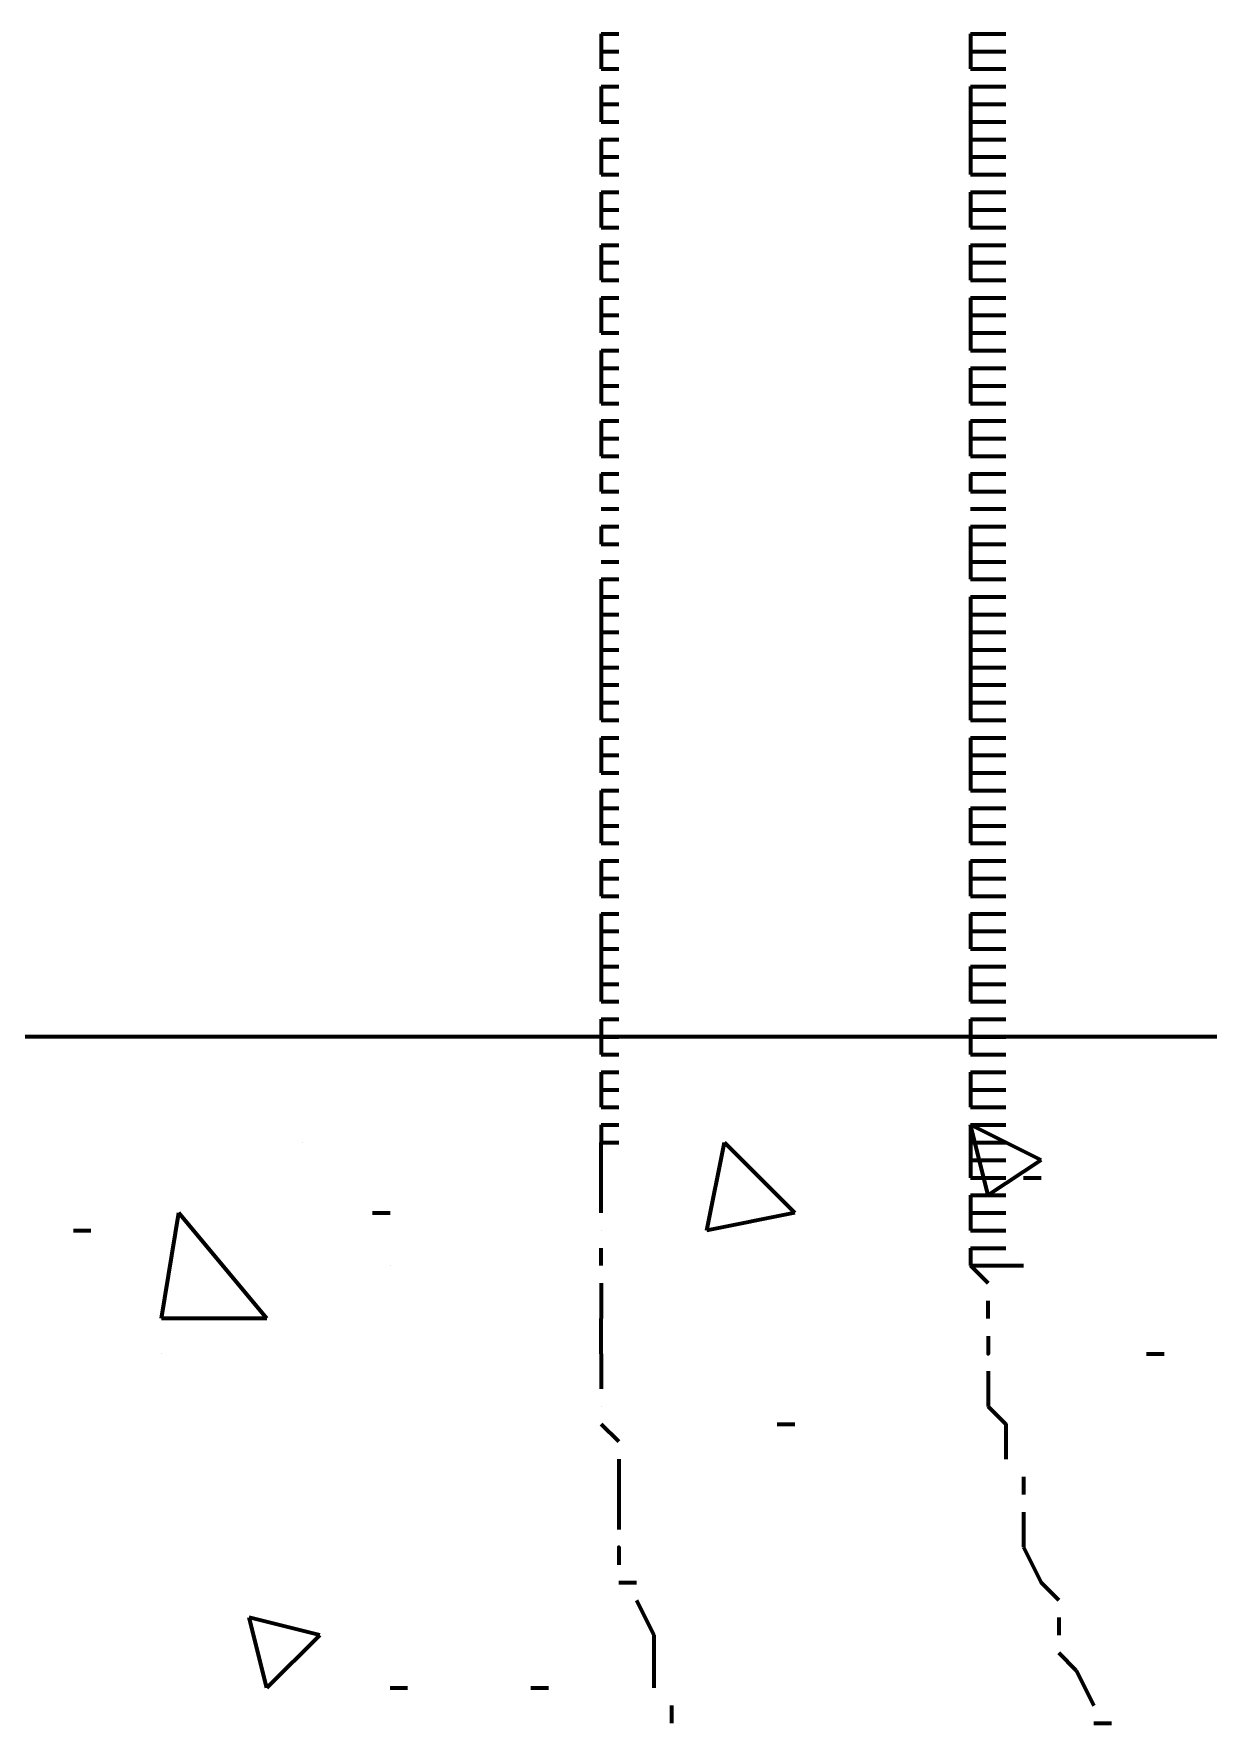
# Model space of a CAD drawing. Header units: inches. Extents: x 16 to 776, y 37 to 575.
# Drawn here: x 614.46 to 625.58, y 329.33 to 345.33 of the extents above; entities that cross this region are included whole.
import ezdxf

# ---------------------------------------------------------------- set-up
doc = ezdxf.new("R2010")
doc.units = ezdxf.units.IN
doc.header["$MEASUREMENT"] = 0
doc.layers.add('P', color=250, linetype='CONTINUOUS', lineweight=100)

msp = doc.modelspace()

# ---------------------------------------------------------------- linework, layer by layer
at = {"layer": 'P', "color": 0, "linetype": 'Continuous'}
for points in [[(619.833, 345.333), (620, 345.333)], [(619.833, 345.333), (619.833, 345.167)], [(619.833, 345.333), (620, 345.333)], [(620, 345.333), (620, 345.333)], [(620, 345.333), (620, 345.333)], [(623.333, 345.333), (623.5, 345.333)], [(623.333, 345.333), (623.333, 345.167)], [(623.333, 345.333), (623.5, 345.333)], [(623.5, 345.333), (623.667, 345.333)], [(623.5, 345.333), (623.667, 345.333)], [(619.833, 345.167), (620, 345.167)], [(619.833, 345.167), (619.833, 345.167)], [(619.833, 345.167), (620, 345.167)], [(619.833, 345.167), (620, 345.167)], [(619.833, 345.167), (619.833, 345)], [(619.833, 345.167), (620, 345.167)], [(620, 345.167), (620, 345.167)], [(620, 345.167), (620, 345.167)], [(620, 345.167), (620, 345.167)], [(620, 345.167), (620, 345.167)], [(623.333, 345.167), (623.5, 345.167)], [(623.333, 345.167), (623.333, 345.167)], [(623.333, 345.167), (623.5, 345.167)], [(623.333, 345.167), (623.5, 345.167)], [(623.333, 345.167), (623.333, 345)], [(623.333, 345.167), (623.5, 345.167)], [(623.5, 345.167), (623.667, 345.167)], [(623.5, 345.167), (623.667, 345.167)], [(623.5, 345.167), (623.667, 345.167)], [(623.5, 345.167), (623.667, 345.167)], [(619.833, 345), (620, 345)], [(619.833, 345), (620, 345)], [(620, 345), (620, 345)], [(620, 345), (620, 345)], [(623.333, 345), (623.5, 345)], [(623.333, 345), (623.5, 345)], [(623.5, 345), (623.667, 345)], [(623.5, 345), (623.667, 345)], [(619.833, 344.833), (620, 344.833)], [(619.833, 344.833), (619.833, 344.833)], [(619.833, 344.833), (620, 344.833)], [(619.833, 344.833), (620, 344.833)], [(619.833, 344.833), (619.833, 344.667)], [(619.833, 344.833), (620, 344.833)], [(620, 344.833), (620, 344.833)], [(620, 344.833), (620, 344.833)], [(620, 344.833), (620, 344.833)], [(620, 344.833), (620, 344.833)], [(623.333, 344.833), (623.5, 344.833)], [(623.333, 344.833), (623.333, 344.833)], [(623.333, 344.833), (623.5, 344.833)], [(623.333, 344.833), (623.5, 344.833)], [(623.333, 344.833), (623.333, 344.667)], [(623.333, 344.833), (623.5, 344.833)], [(623.5, 344.833), (623.667, 344.833)], [(623.5, 344.833), (623.667, 344.833)], [(623.5, 344.833), (623.667, 344.833)], [(623.5, 344.833), (623.667, 344.833)], [(619.833, 344.667), (620, 344.667)], [(619.833, 344.667), (619.833, 344.5)], [(619.833, 344.667), (620, 344.667)], [(620, 344.667), (620, 344.667)], [(620, 344.667), (620, 344.667)], [(623.333, 344.667), (623.5, 344.667)], [(623.333, 344.667), (623.333, 344.5)], [(623.333, 344.667), (623.5, 344.667)], [(623.5, 344.667), (623.667, 344.667)], [(623.5, 344.667), (623.667, 344.667)], [(619.833, 344.5), (620, 344.5)], [(619.833, 344.5), (620, 344.5)], [(620, 344.5), (620, 344.5)], [(620, 344.5), (620, 344.5)], [(623.333, 344.5), (623.5, 344.5)], [(623.333, 344.5), (623.333, 344.333)], [(623.333, 344.5), (623.5, 344.5)], [(623.5, 344.5), (623.667, 344.5)], [(623.5, 344.5), (623.667, 344.5)], [(619.833, 344.333), (620, 344.333)], [(619.833, 344.333), (619.833, 344.333)], [(619.833, 344.333), (620, 344.333)], [(619.833, 344.333), (620, 344.333)], [(619.833, 344.333), (619.833, 344.167)], [(619.833, 344.333), (620, 344.333)], [(620, 344.333), (620, 344.333)], [(620, 344.333), (620, 344.333)], [(620, 344.333), (620, 344.333)], [(620, 344.333), (620, 344.333)], [(623.333, 344.333), (623.5, 344.333)], [(623.333, 344.333), (623.5, 344.333)], [(623.333, 344.333), (623.5, 344.333)], [(623.333, 344.333), (623.333, 344.167)], [(623.333, 344.333), (623.5, 344.333)], [(623.5, 344.333), (623.667, 344.333)], [(623.5, 344.333), (623.667, 344.333)], [(623.5, 344.333), (623.667, 344.333)], [(623.5, 344.333), (623.667, 344.333)], [(619.833, 344.167), (620, 344.167)], [(619.833, 344.167), (619.833, 344)], [(619.833, 344.167), (620, 344.167)], [(620, 344.167), (620, 344.167)], [(620, 344.167), (620, 344.167)], [(623.333, 344.167), (623.5, 344.167)], [(623.333, 344.167), (623.333, 344)], [(623.333, 344.167), (623.5, 344.167)], [(623.5, 344.167), (623.667, 344.167)], [(623.5, 344.167), (623.667, 344.167)], [(619.833, 344), (620, 344)], [(619.833, 344), (620, 344)], [(619.833, 344), (620, 344)], [(619.833, 344), (620, 344)], [(619.833, 344), (620, 344)], [(619.833, 344), (620, 344)], [(620, 344), (620, 344)], [(620, 344), (620, 344)], [(620, 344), (620, 344)], [(620, 344), (620, 344)], [(620, 344), (620, 344)], [(620, 344), (620, 344)], [(623.333, 344), (623.5, 344)], [(623.333, 344), (623.333, 344)], [(623.333, 344), (623.5, 344)], [(623.333, 344), (623.5, 344)], [(623.333, 344), (623.5, 344)], [(623.5, 344), (623.667, 344)], [(623.5, 344), (623.667, 344)], [(623.5, 344), (623.667, 344)], [(623.5, 344), (623.667, 344)], [(619.833, 343.833), (620, 343.833)], [(619.833, 343.833), (619.833, 343.667)], [(619.833, 343.833), (620, 343.833)], [(620, 343.833), (620, 343.833)], [(620, 343.833), (620, 343.833)], [(623.333, 343.833), (623.5, 343.833)], [(623.333, 343.833), (623.333, 343.667)], [(623.333, 343.833), (623.5, 343.833)], [(623.5, 343.833), (623.667, 343.833)], [(623.5, 343.833), (623.667, 343.833)], [(619.833, 343.667), (620, 343.667)], [(619.833, 343.667), (619.833, 343.5)], [(619.833, 343.667), (620, 343.667)], [(620, 343.667), (620, 343.667)], [(620, 343.667), (620, 343.667)], [(623.333, 343.667), (623.5, 343.667)], [(623.333, 343.667), (623.333, 343.5)], [(623.333, 343.667), (623.5, 343.667)], [(623.5, 343.667), (623.667, 343.667)], [(623.5, 343.667), (623.667, 343.667)], [(619.833, 343.5), (620, 343.5)], [(619.833, 343.5), (619.833, 343.5)], [(619.833, 343.5), (620, 343.5)], [(619.833, 343.5), (620, 343.5)], [(619.833, 343.5), (620, 343.5)], [(620, 343.5), (620, 343.5)], [(620, 343.5), (620, 343.5)], [(620, 343.5), (620, 343.5)], [(620, 343.5), (620, 343.5)], [(623.333, 343.5), (623.5, 343.5)], [(623.333, 343.5), (623.333, 343.5)], [(623.333, 343.5), (623.5, 343.5)], [(623.333, 343.5), (623.5, 343.5)], [(623.333, 343.5), (623.5, 343.5)], [(623.5, 343.5), (623.667, 343.5)], [(623.5, 343.5), (623.667, 343.5)], [(623.5, 343.5), (623.667, 343.5)], [(623.5, 343.5), (623.667, 343.5)], [(619.833, 343.333), (620, 343.333)], [(619.833, 343.333), (619.833, 343.167)], [(619.833, 343.333), (620, 343.333)], [(620, 343.333), (620, 343.333)], [(620, 343.333), (620, 343.333)], [(623.333, 343.333), (623.5, 343.333)], [(623.333, 343.333), (623.333, 343.167)], [(623.333, 343.333), (623.5, 343.333)], [(623.5, 343.333), (623.667, 343.333)], [(623.5, 343.333), (623.667, 343.333)], [(619.833, 343.167), (620, 343.167)], [(619.833, 343.167), (619.833, 343)], [(619.833, 343.167), (620, 343.167)], [(620, 343.167), (620, 343.167)], [(620, 343.167), (620, 343.167)], [(623.333, 343.167), (623.5, 343.167)], [(623.333, 343.167), (623.333, 343)], [(623.333, 343.167), (623.5, 343.167)], [(623.5, 343.167), (623.667, 343.167)], [(623.5, 343.167), (623.667, 343.167)], [(619.833, 343), (620, 343)], [(619.833, 343), (619.833, 343)], [(619.833, 343), (620, 343)], [(619.833, 343), (620, 343)], [(619.833, 343), (620, 343)], [(620, 343), (620, 343)], [(620, 343), (620, 343)], [(620, 343), (620, 343)], [(620, 343), (620, 343)], [(623.333, 343), (623.5, 343)], [(623.333, 343), (623.333, 343)], [(623.333, 343), (623.5, 343)], [(623.333, 343), (623.5, 343)], [(623.333, 343), (623.5, 343)], [(623.5, 343), (623.667, 343)], [(623.5, 343), (623.667, 343)], [(623.5, 343), (623.667, 343)], [(623.5, 343), (623.667, 343)], [(619.833, 342.833), (620, 342.833)], [(619.833, 342.833), (619.833, 342.667)], [(619.833, 342.833), (620, 342.833)], [(620, 342.833), (620, 342.833)], [(620, 342.833), (620, 342.833)], [(623.333, 342.833), (623.5, 342.833)], [(623.333, 342.833), (623.333, 342.667)], [(623.333, 342.833), (623.5, 342.833)], [(623.5, 342.833), (623.667, 342.833)], [(623.5, 342.833), (623.667, 342.833)], [(619.833, 342.667), (620, 342.667)], [(619.833, 342.667), (619.833, 342.667)], [(619.833, 342.667), (620, 342.667)], [(619.833, 342.667), (620, 342.667)], [(619.833, 342.667), (619.833, 342.5)], [(619.833, 342.667), (620, 342.667)], [(620, 342.667), (620, 342.667)], [(620, 342.667), (620, 342.667)], [(620, 342.667), (620, 342.667)], [(620, 342.667), (620, 342.667)], [(623.333, 342.667), (623.5, 342.667)], [(623.333, 342.667), (623.333, 342.667)], [(623.333, 342.667), (623.5, 342.667)], [(623.333, 342.667), (623.5, 342.667)], [(623.333, 342.667), (623.333, 342.5)], [(623.333, 342.667), (623.5, 342.667)], [(623.5, 342.667), (623.667, 342.667)], [(623.5, 342.667), (623.667, 342.667)], [(623.5, 342.667), (623.667, 342.667)], [(623.5, 342.667), (623.667, 342.667)], [(619.833, 342.5), (620, 342.5)], [(619.833, 342.5), (620, 342.5)], [(620, 342.5), (620, 342.5)], [(620, 342.5), (620, 342.5)], [(623.333, 342.5), (623.5, 342.5)], [(623.333, 342.5), (623.333, 342.333)], [(623.333, 342.5), (623.5, 342.5)], [(623.5, 342.5), (623.667, 342.5)], [(623.5, 342.5), (623.667, 342.5)], [(619.833, 342.333), (620, 342.333)], [(619.833, 342.333), (619.833, 342.167)], [(619.833, 342.333), (620, 342.333)], [(620, 342.333), (620, 342.333)], [(620, 342.333), (620, 342.333)], [(623.333, 342.333), (623.5, 342.333)], [(623.333, 342.333), (623.5, 342.333)], [(623.333, 342.333), (623.5, 342.333)], [(623.5, 342.333), (623.667, 342.333)], [(623.5, 342.333), (623.667, 342.333)], [(623.5, 342.333), (623.667, 342.333)], [(619.833, 342.167), (620, 342.167)], [(619.833, 342.167), (619.833, 342.167)], [(619.833, 342.167), (620, 342.167)], [(619.833, 342.167), (620, 342.167)], [(619.833, 342.167), (619.833, 342)], [(619.833, 342.167), (620, 342.167)], [(620, 342.167), (620, 342.167)], [(620, 342.167), (620, 342.167)], [(620, 342.167), (620, 342.167)], [(620, 342.167), (620, 342.167)], [(623.333, 342.167), (623.5, 342.167)], [(623.333, 342.167), (623.5, 342.167)], [(623.333, 342.167), (623.5, 342.167)], [(623.333, 342.167), (623.5, 342.167)], [(623.333, 342.167), (623.333, 342)], [(623.333, 342.167), (623.5, 342.167)], [(623.5, 342.167), (623.667, 342.167)], [(623.5, 342.167), (623.667, 342.167)], [(623.5, 342.167), (623.667, 342.167)], [(623.5, 342.167), (623.667, 342.167)], [(623.5, 342.167), (623.667, 342.167)], [(619.833, 342), (620, 342)], [(619.833, 342), (619.833, 341.833)], [(619.833, 342), (620, 342)], [(620, 342), (620, 342)], [(620, 342), (620, 342)], [(623.333, 342), (623.5, 342)], [(623.333, 342), (623.333, 341.833)], [(623.333, 342), (623.5, 342)], [(623.5, 342), (623.667, 342)], [(623.5, 342), (623.667, 342)], [(619.833, 341.833), (620, 341.833)], [(619.833, 341.833), (620, 341.833)], [(619.833, 341.833), (620, 341.833)], [(619.833, 341.833), (620, 341.833)], [(619.833, 341.833), (620, 341.833)], [(619.833, 341.833), (620, 341.833)], [(620, 341.833), (620, 341.833)], [(620, 341.833), (620, 341.833)], [(620, 341.833), (620, 341.833)], [(620, 341.833), (620, 341.833)], [(620, 341.833), (620, 341.833)], [(620, 341.833), (620, 341.833)], [(623.333, 341.833), (623.5, 341.833)], [(623.333, 341.833), (623.5, 341.833)], [(623.333, 341.833), (623.5, 341.833)], [(623.333, 341.833), (623.5, 341.833)], [(623.333, 341.833), (623.5, 341.833)], [(623.333, 341.833), (623.5, 341.833)], [(623.5, 341.833), (623.667, 341.833)], [(623.5, 341.833), (623.667, 341.833)], [(623.5, 341.833), (623.667, 341.833)], [(623.5, 341.833), (623.667, 341.833)], [(623.5, 341.833), (623.667, 341.833)], [(623.5, 341.833), (623.667, 341.833)], [(619.833, 341.667), (620, 341.667)], [(619.833, 341.667), (619.833, 341.5)], [(619.833, 341.667), (620, 341.667)], [(620, 341.667), (620, 341.667)], [(620, 341.667), (620, 341.667)], [(623.333, 341.667), (623.5, 341.667)], [(623.333, 341.667), (623.333, 341.5)], [(623.333, 341.667), (623.5, 341.667)], [(623.5, 341.667), (623.667, 341.667)], [(623.5, 341.667), (623.667, 341.667)], [(619.833, 341.5), (620, 341.5)], [(619.833, 341.5), (619.833, 341.333)], [(619.833, 341.5), (620, 341.5)], [(620, 341.5), (620, 341.5)], [(620, 341.5), (620, 341.5)], [(623.333, 341.5), (623.5, 341.5)], [(623.333, 341.5), (623.333, 341.333)], [(623.333, 341.5), (623.5, 341.5)], [(623.5, 341.5), (623.667, 341.5)], [(623.5, 341.5), (623.667, 341.5)], [(619.833, 341.333), (620, 341.333)], [(619.833, 341.333), (620, 341.333)], [(619.833, 341.333), (620, 341.333)], [(619.833, 341.333), (620, 341.333)], [(619.833, 341.333), (620, 341.333)], [(619.833, 341.333), (620, 341.333)], [(620, 341.333), (620, 341.333)], [(620, 341.333), (620, 341.333)], [(620, 341.333), (620, 341.333)], [(620, 341.333), (620, 341.333)], [(620, 341.333), (620, 341.333)], [(620, 341.333), (620, 341.333)], [(623.333, 341.333), (623.5, 341.333)], [(623.333, 341.333), (623.5, 341.333)], [(623.333, 341.333), (623.5, 341.333)], [(623.333, 341.333), (623.5, 341.333)], [(623.333, 341.333), (623.5, 341.333)], [(623.333, 341.333), (623.5, 341.333)], [(623.5, 341.333), (623.667, 341.333)], [(623.5, 341.333), (623.667, 341.333)], [(623.5, 341.333), (623.667, 341.333)], [(623.5, 341.333), (623.667, 341.333)], [(623.5, 341.333), (623.667, 341.333)], [(623.5, 341.333), (623.667, 341.333)], [(619.833, 341.167), (620, 341.167)], [(619.833, 341.167), (619.833, 341)], [(619.833, 341.167), (620, 341.167)], [(620, 341.167), (620, 341.167)], [(620, 341.167), (620, 341.167)], [(623.333, 341.167), (623.5, 341.167)], [(623.333, 341.167), (623.333, 341)], [(623.333, 341.167), (623.5, 341.167)], [(623.5, 341.167), (623.667, 341.167)], [(623.5, 341.167), (623.667, 341.167)], [(619.833, 341), (620, 341)], [(619.833, 341), (619.833, 341)], [(619.833, 341), (620, 341)], [(619.833, 341), (620, 341)], [(619.833, 341), (620, 341)], [(619.833, 341), (620, 341)], [(620, 341), (620, 341)], [(620, 341), (620, 341)], [(620, 341), (620, 341)], [(620, 341), (620, 341)], [(620, 341), (620, 341)], [(623.333, 341), (623.5, 341)], [(623.333, 341), (623.333, 341)], [(623.333, 341), (623.5, 341)], [(623.333, 341), (623.5, 341)], [(623.333, 341), (623.5, 341)], [(623.333, 341), (623.5, 341)], [(623.5, 341), (623.667, 341)], [(623.5, 341), (623.667, 341)], [(623.5, 341), (623.667, 341)], [(623.5, 341), (623.667, 341)], [(623.5, 341), (623.667, 341)], [(619.833, 340.833), (620, 340.833)], [(619.833, 340.833), (620, 340.833)], [(619.833, 340.833), (620, 340.833)], [(620, 340.833), (620, 340.833)], [(620, 340.833), (620, 340.833)], [(620, 340.833), (620, 340.833)], [(623.333, 340.833), (623.5, 340.833)], [(623.333, 340.833), (623.5, 340.833)], [(623.333, 340.833), (623.5, 340.833)], [(623.5, 340.833), (623.667, 340.833)], [(623.5, 340.833), (623.667, 340.833)], [(623.5, 340.833), (623.667, 340.833)], [(619.833, 340.667), (620, 340.667)], [(619.833, 340.667), (619.833, 340.5)], [(619.833, 340.667), (620, 340.667)], [(620, 340.667), (620, 340.667)], [(620, 340.667), (620, 340.667)], [(623.333, 340.667), (623.5, 340.667)], [(623.333, 340.667), (623.333, 340.5)], [(623.333, 340.667), (623.5, 340.667)], [(623.5, 340.667), (623.667, 340.667)], [(623.5, 340.667), (623.667, 340.667)], [(619.833, 340.5), (620, 340.5)], [(619.833, 340.5), (619.833, 340.5)], [(619.833, 340.5), (620, 340.5)], [(619.833, 340.5), (620, 340.5)], [(619.833, 340.5), (620, 340.5)], [(619.833, 340.5), (620, 340.5)], [(620, 340.5), (620, 340.5)], [(620, 340.5), (620, 340.5)], [(620, 340.5), (620, 340.5)], [(620, 340.5), (620, 340.5)], [(620, 340.5), (620, 340.5)], [(623.333, 340.5), (623.5, 340.5)], [(623.333, 340.5), (623.333, 340.5)], [(623.333, 340.5), (623.5, 340.5)], [(623.333, 340.5), (623.5, 340.5)], [(623.333, 340.5), (623.333, 340.333)], [(623.333, 340.5), (623.5, 340.5)], [(623.5, 340.5), (623.667, 340.5)], [(623.5, 340.5), (623.667, 340.5)], [(623.5, 340.5), (623.667, 340.5)], [(623.5, 340.5), (623.667, 340.5)], [(619.833, 340.333), (620, 340.333)], [(619.833, 340.333), (620, 340.333)], [(619.833, 340.333), (620, 340.333)], [(620, 340.333), (620, 340.333)], [(620, 340.333), (620, 340.333)], [(620, 340.333), (620, 340.333)], [(623.333, 340.333), (623.5, 340.333)], [(623.333, 340.333), (623.333, 340.167)], [(623.333, 340.333), (623.5, 340.333)], [(623.5, 340.333), (623.667, 340.333)], [(623.5, 340.333), (623.667, 340.333)], [(619.833, 340.167), (620, 340.167)], [(619.833, 340.167), (619.833, 340)], [(619.833, 340.167), (620, 340.167)], [(620, 340.167), (620, 340.167)], [(620, 340.167), (620, 340.167)], [(623.333, 340.167), (623.5, 340.167)], [(623.333, 340.167), (623.5, 340.167)], [(623.5, 340.167), (623.667, 340.167)], [(623.5, 340.167), (623.667, 340.167)], [(619.833, 340), (620, 340)], [(619.833, 340), (619.833, 340)], [(619.833, 340), (620, 340)], [(619.833, 340), (620, 340)], [(619.833, 340), (619.833, 339.833)], [(619.833, 340), (620, 340)], [(620, 340), (620, 340)], [(620, 340), (620, 340)], [(620, 340), (620, 340)], [(620, 340), (620, 340)], [(623.333, 340), (623.5, 340)], [(623.333, 340), (623.333, 340)], [(623.333, 340), (623.5, 340)], [(623.333, 340), (623.5, 340)], [(623.333, 340), (623.333, 339.833)], [(623.333, 340), (623.5, 340)], [(623.5, 340), (623.667, 340)], [(623.5, 340), (623.667, 340)], [(623.5, 340), (623.667, 340)], [(623.5, 340), (623.667, 340)], [(619.833, 339.833), (620, 339.833)], [(619.833, 339.833), (619.833, 339.667)], [(619.833, 339.833), (620, 339.833)], [(620, 339.833), (620, 339.833)], [(620, 339.833), (620, 339.833)], [(623.333, 339.833), (623.5, 339.833)], [(623.333, 339.833), (623.333, 339.667)], [(623.333, 339.833), (623.5, 339.833)], [(623.5, 339.833), (623.667, 339.833)], [(623.5, 339.833), (623.667, 339.833)], [(619.833, 339.667), (620, 339.667)], [(619.833, 339.667), (620, 339.667)], [(619.833, 339.667), (620, 339.667)], [(619.833, 339.667), (619.833, 339.5)], [(619.833, 339.667), (620, 339.667)], [(620, 339.667), (620, 339.667)], [(620, 339.667), (620, 339.667)], [(620, 339.667), (620, 339.667)], [(620, 339.667), (620, 339.667)], [(623.333, 339.667), (623.5, 339.667)], [(623.333, 339.667), (623.5, 339.667)], [(623.333, 339.667), (623.5, 339.667)], [(623.333, 339.667), (623.333, 339.5)], [(623.333, 339.667), (623.5, 339.667)], [(623.5, 339.667), (623.667, 339.667)], [(623.5, 339.667), (623.667, 339.667)], [(623.5, 339.667), (623.667, 339.667)], [(623.5, 339.667), (623.667, 339.667)], [(619.833, 339.5), (620, 339.5)], [(619.833, 339.5), (619.833, 339.333)], [(619.833, 339.5), (620, 339.5)], [(620, 339.5), (620, 339.5)], [(620, 339.5), (620, 339.5)], [(623.333, 339.5), (623.5, 339.5)], [(623.333, 339.5), (623.333, 339.333)], [(623.333, 339.5), (623.5, 339.5)], [(623.5, 339.5), (623.667, 339.5)], [(623.5, 339.5), (623.667, 339.5)], [(619.833, 339.333), (620, 339.333)], [(619.833, 339.333), (619.833, 339.167)], [(619.833, 339.333), (620, 339.333)], [(620, 339.333), (620, 339.333)], [(620, 339.333), (620, 339.333)], [(623.333, 339.333), (623.5, 339.333)], [(623.333, 339.333), (623.333, 339.167)], [(623.333, 339.333), (623.5, 339.333)], [(623.5, 339.333), (623.667, 339.333)], [(623.5, 339.333), (623.667, 339.333)], [(619.833, 339.167), (620, 339.167)], [(619.833, 339.167), (620, 339.167)], [(619.833, 339.167), (620, 339.167)], [(619.833, 339.167), (619.833, 339)], [(619.833, 339.167), (620, 339.167)], [(620, 339.167), (620, 339.167)], [(620, 339.167), (620, 339.167)], [(620, 339.167), (620, 339.167)], [(620, 339.167), (620, 339.167)], [(623.333, 339.167), (623.5, 339.167)], [(623.333, 339.167), (623.5, 339.167)], [(623.333, 339.167), (623.5, 339.167)], [(623.333, 339.167), (623.333, 339)], [(623.333, 339.167), (623.5, 339.167)], [(623.5, 339.167), (623.667, 339.167)], [(623.5, 339.167), (623.667, 339.167)], [(623.5, 339.167), (623.667, 339.167)], [(623.5, 339.167), (623.667, 339.167)], [(619.833, 339), (620, 339)], [(619.833, 339), (619.833, 338.833)], [(619.833, 339), (620, 339)], [(620, 339), (620, 339)], [(620, 339), (620, 339)], [(623.333, 339), (623.5, 339)], [(623.333, 339), (623.333, 338.833)], [(623.333, 339), (623.5, 339)], [(623.5, 339), (623.667, 339)], [(623.5, 339), (623.667, 339)], [(619.833, 338.833), (620, 338.833)], [(619.833, 338.833), (619.833, 338.833)], [(619.833, 338.833), (620, 338.833)], [(619.833, 338.833), (620, 338.833)], [(619.833, 338.833), (620, 338.833)], [(620, 338.833), (620, 338.833)], [(620, 338.833), (620, 338.833)], [(620, 338.833), (620, 338.833)], [(620, 338.833), (620, 338.833)], [(623.333, 338.833), (623.5, 338.833)], [(623.333, 338.833), (623.333, 338.833)], [(623.333, 338.833), (623.5, 338.833)], [(623.333, 338.833), (623.5, 338.833)], [(623.333, 338.833), (623.5, 338.833)], [(623.5, 338.833), (623.667, 338.833)], [(623.5, 338.833), (623.667, 338.833)], [(623.5, 338.833), (623.667, 338.833)], [(623.5, 338.833), (623.667, 338.833)], [(619.833, 338.667), (620, 338.667)], [(619.833, 338.667), (619.833, 338.5)], [(619.833, 338.667), (620, 338.667)], [(620, 338.667), (620, 338.667)], [(620, 338.667), (620, 338.667)], [(623.333, 338.667), (623.5, 338.667)], [(623.333, 338.667), (623.333, 338.5)], [(623.333, 338.667), (623.5, 338.667)], [(623.5, 338.667), (623.667, 338.667)], [(623.5, 338.667), (623.667, 338.667)], [(619.833, 338.5), (620, 338.5)], [(619.833, 338.5), (619.833, 338.333)], [(619.833, 338.5), (620, 338.5)], [(620, 338.5), (620, 338.5)], [(620, 338.5), (620, 338.5)], [(623.333, 338.5), (623.5, 338.5)], [(623.333, 338.5), (623.333, 338.333)], [(623.333, 338.5), (623.5, 338.5)], [(623.5, 338.5), (623.667, 338.5)], [(623.5, 338.5), (623.667, 338.5)], [(619.833, 338.333), (620, 338.333)], [(619.833, 338.333), (619.833, 338.333)], [(619.833, 338.333), (620, 338.333)], [(619.833, 338.333), (620, 338.333)], [(619.833, 338.333), (620, 338.333)], [(620, 338.333), (620, 338.333)], [(620, 338.333), (620, 338.333)], [(620, 338.333), (620, 338.333)], [(620, 338.333), (620, 338.333)], [(623.333, 338.333), (623.5, 338.333)], [(623.333, 338.333), (623.333, 338.333)], [(623.333, 338.333), (623.5, 338.333)], [(623.333, 338.333), (623.5, 338.333)], [(623.333, 338.333), (623.333, 338.167)], [(623.333, 338.333), (623.5, 338.333)], [(623.5, 338.333), (623.667, 338.333)], [(623.5, 338.333), (623.667, 338.333)], [(623.5, 338.333), (623.667, 338.333)], [(623.5, 338.333), (623.667, 338.333)], [(619.833, 338.167), (620, 338.167)], [(619.833, 338.167), (619.833, 338)], [(619.833, 338.167), (620, 338.167)], [(620, 338.167), (620, 338.167)], [(620, 338.167), (620, 338.167)], [(623.333, 338.167), (623.5, 338.167)], [(623.333, 338.167), (623.5, 338.167)], [(623.5, 338.167), (623.667, 338.167)], [(623.5, 338.167), (623.667, 338.167)], [(619.833, 338), (620, 338)], [(619.833, 338), (619.833, 338)], [(619.833, 338), (620, 338)], [(619.833, 338), (620, 338)], [(619.833, 338), (619.833, 337.833)], [(619.833, 338), (620, 338)], [(620, 338), (620, 338)], [(620, 338), (620, 338)], [(620, 338), (620, 338)], [(620, 338), (620, 338)], [(623.333, 338), (623.5, 338)], [(623.333, 338), (623.333, 338)], [(623.333, 338), (623.5, 338)], [(623.333, 338), (623.5, 338)], [(623.333, 338), (623.333, 337.833)], [(623.333, 338), (623.5, 338)], [(623.5, 338), (623.667, 338)], [(623.5, 338), (623.667, 338)], [(623.5, 338), (623.667, 338)], [(623.5, 338), (623.667, 338)], [(619.833, 337.833), (620, 337.833)], [(619.833, 337.833), (619.833, 337.667)], [(619.833, 337.833), (620, 337.833)], [(620, 337.833), (620, 337.833)], [(620, 337.833), (620, 337.833)], [(623.333, 337.833), (623.5, 337.833)], [(623.333, 337.833), (623.333, 337.667)], [(623.333, 337.833), (623.5, 337.833)], [(623.5, 337.833), (623.667, 337.833)], [(623.5, 337.833), (623.667, 337.833)], [(619.833, 337.667), (620, 337.667)], [(619.833, 337.667), (620, 337.667)], [(620, 337.667), (620, 337.667)], [(620, 337.667), (620, 337.667)], [(623.333, 337.667), (623.5, 337.667)], [(623.333, 337.667), (623.5, 337.667)], [(623.5, 337.667), (623.667, 337.667)], [(623.5, 337.667), (623.667, 337.667)], [(619.833, 337.5), (620, 337.5)], [(619.833, 337.5), (619.833, 337.5)], [(619.833, 337.5), (620, 337.5)], [(619.833, 337.5), (620, 337.5)], [(619.833, 337.5), (619.833, 337.333)], [(619.833, 337.5), (620, 337.5)], [(620, 337.5), (620, 337.5)], [(620, 337.5), (620, 337.5)], [(620, 337.5), (620, 337.5)], [(620, 337.5), (620, 337.5)], [(623.333, 337.5), (623.5, 337.5)], [(623.333, 337.5), (623.333, 337.5)], [(623.333, 337.5), (623.5, 337.5)], [(623.333, 337.5), (623.5, 337.5)], [(623.333, 337.5), (623.333, 337.333)], [(623.333, 337.5), (623.5, 337.5)], [(623.5, 337.5), (623.667, 337.5)], [(623.5, 337.5), (623.667, 337.5)], [(623.5, 337.5), (623.667, 337.5)], [(623.5, 337.5), (623.667, 337.5)], [(619.833, 337.333), (620, 337.333)], [(619.833, 337.333), (619.833, 337.167)], [(619.833, 337.333), (620, 337.333)], [(620, 337.333), (620, 337.333)], [(620, 337.333), (620, 337.333)], [(623.333, 337.333), (623.5, 337.333)], [(623.333, 337.333), (623.333, 337.167)], [(623.333, 337.333), (623.5, 337.333)], [(623.5, 337.333), (623.667, 337.333)], [(623.5, 337.333), (623.667, 337.333)], [(619.833, 337.167), (620, 337.167)], [(619.833, 337.167), (620, 337.167)], [(620, 337.167), (620, 337.167)], [(620, 337.167), (620, 337.167)], [(623.333, 337.167), (623.5, 337.167)], [(623.333, 337.167), (623.5, 337.167)], [(623.5, 337.167), (623.667, 337.167)], [(623.5, 337.167), (623.667, 337.167)], [(619.833, 337), (620, 337)], [(619.833, 337), (619.833, 337)], [(619.833, 337), (620, 337)], [(619.833, 337), (620, 337)], [(619.833, 337), (619.833, 336.833)], [(619.833, 337), (620, 337)], [(620, 337), (620, 337)], [(620, 337), (620, 337)], [(620, 337), (620, 337)], [(620, 337), (620, 337)], [(623.333, 337), (623.5, 337)], [(623.333, 337), (623.333, 337)], [(623.333, 337), (623.5, 337)], [(623.333, 337), (623.5, 337)], [(623.333, 337), (623.333, 336.833)], [(623.333, 337), (623.5, 337)], [(623.5, 337), (623.667, 337)], [(623.5, 337), (623.667, 337)], [(623.5, 337), (623.667, 337)], [(623.5, 337), (623.667, 337)], [(619.833, 336.833), (620, 336.833)], [(619.833, 336.833), (619.833, 336.667)], [(619.833, 336.833), (620, 336.833)], [(620, 336.833), (620, 336.833)], [(620, 336.833), (620, 336.833)], [(623.333, 336.833), (623.5, 336.833)], [(623.333, 336.833), (623.333, 336.667)], [(623.333, 336.833), (623.5, 336.833)], [(623.5, 336.833), (623.667, 336.833)], [(623.5, 336.833), (623.667, 336.833)], [(619.833, 336.667), (620, 336.667)], [(619.833, 336.667), (620, 336.667)], [(619.833, 336.667), (620, 336.667)], [(619.833, 336.667), (619.833, 336.5)], [(619.833, 336.667), (620, 336.667)], [(620, 336.667), (620, 336.667)], [(620, 336.667), (620, 336.667)], [(620, 336.667), (620, 336.667)], [(620, 336.667), (620, 336.667)], [(623.333, 336.667), (623.5, 336.667)], [(623.333, 336.667), (623.5, 336.667)], [(623.333, 336.667), (623.5, 336.667)], [(623.333, 336.667), (623.5, 336.667)], [(623.333, 336.667), (623.5, 336.667)], [(623.333, 336.667), (623.5, 336.667)], [(623.5, 336.667), (623.667, 336.667)], [(623.5, 336.667), (623.667, 336.667)], [(623.5, 336.667), (623.667, 336.667)], [(623.5, 336.667), (623.667, 336.667)], [(623.5, 336.667), (623.667, 336.667)], [(623.5, 336.667), (623.667, 336.667)], [(619.833, 336.5), (620, 336.5)], [(619.833, 336.5), (619.833, 336.333)], [(619.833, 336.5), (620, 336.5)], [(620, 336.5), (620, 336.5)], [(620, 336.5), (620, 336.5)], [(623.333, 336.5), (623.5, 336.5)], [(623.333, 336.5), (623.333, 336.333)], [(623.333, 336.5), (623.5, 336.5)], [(623.5, 336.5), (623.667, 336.5)], [(623.5, 336.5), (623.667, 336.5)], [(619.833, 336.333), (620, 336.333)], [(619.833, 336.333), (619.833, 336.167)], [(619.833, 336.333), (620, 336.333)], [(620, 336.333), (620, 336.333)], [(620, 336.333), (620, 336.333)], [(623.333, 336.333), (623.5, 336.333)], [(623.333, 336.333), (623.333, 336.167)], [(623.333, 336.333), (623.5, 336.333)], [(623.5, 336.333), (623.667, 336.333)], [(623.5, 336.333), (623.667, 336.333)], [(619.833, 336.167), (620, 336.167)], [(619.833, 336.167), (620, 336.167)], [(619.833, 336.167), (620, 336.167)], [(619.833, 336.167), (620, 336.167)], [(619.833, 336.167), (620, 336.167)], [(619.833, 336.167), (620, 336.167)], [(620, 336.167), (620, 336.167)], [(620, 336.167), (620, 336.167)], [(620, 336.167), (620, 336.167)], [(620, 336.167), (620, 336.167)], [(620, 336.167), (620, 336.167)], [(620, 336.167), (620, 336.167)], [(623.333, 336.167), (623.5, 336.167)], [(623.333, 336.167), (623.333, 336.167)], [(623.333, 336.167), (623.5, 336.167)], [(623.333, 336.167), (623.5, 336.167)], [(623.333, 336.167), (623.5, 336.167)], [(623.5, 336.167), (623.667, 336.167)], [(623.5, 336.167), (623.667, 336.167)], [(623.5, 336.167), (623.667, 336.167)], [(623.5, 336.167), (623.667, 336.167)], [(619.833, 336), (620, 336)], [(619.833, 336), (619.833, 335.833)], [(619.833, 336), (620, 336)], [(620, 336), (620, 336)], [(620, 336), (620, 336)], [(623.333, 336), (623.5, 336)], [(623.333, 336), (623.333, 335.833)], [(623.333, 336), (623.5, 336)], [(623.5, 336), (623.667, 336)], [(623.5, 336), (623.667, 336)], [(685, 335.833), (603.333, 335.833)], [(619.833, 335.833), (620, 335.833)], [(619.833, 335.833), (619.833, 335.833)], [(619.833, 335.833), (620, 335.833)], [(619.833, 335.833), (620, 335.833)], [(619.833, 335.833), (619.833, 335.667)], [(619.833, 335.833), (620, 335.833)], [(620, 335.833), (620, 335.833)], [(620, 335.833), (620, 335.833)], [(620, 335.833), (620, 335.833)], [(620, 335.833), (620, 335.833)], [(623.333, 335.833), (623.5, 335.833)], [(623.333, 335.833), (623.333, 335.833)], [(623.333, 335.833), (623.5, 335.833)], [(623.333, 335.833), (623.5, 335.833)], [(623.333, 335.833), (623.333, 335.667)], [(623.333, 335.833), (623.5, 335.833)], [(623.5, 335.833), (623.667, 335.833)], [(623.5, 335.833), (623.667, 335.833)], [(623.5, 335.833), (623.667, 335.833)], [(623.5, 335.833), (623.667, 335.833)], [(619.833, 335.667), (620, 335.667)], [(619.833, 335.667), (620, 335.667)], [(620, 335.667), (620, 335.667)], [(620, 335.667), (620, 335.667)], [(623.333, 335.667), (623.5, 335.667)], [(623.333, 335.667), (623.5, 335.667)], [(623.5, 335.667), (623.667, 335.667)], [(623.5, 335.667), (623.667, 335.667)], [(619.833, 335.5), (620, 335.5)], [(619.833, 335.5), (619.833, 335.333)], [(619.833, 335.5), (620, 335.5)], [(620, 335.5), (620, 335.5)], [(620, 335.5), (620, 335.5)], [(623.333, 335.5), (623.5, 335.5)], [(623.333, 335.5), (623.333, 335.333)], [(623.333, 335.5), (623.5, 335.5)], [(623.5, 335.5), (623.667, 335.5)], [(623.5, 335.5), (623.667, 335.5)], [(619.833, 335.333), (620, 335.333)], [(619.833, 335.333), (619.833, 335.333)], [(619.833, 335.333), (620, 335.333)], [(619.833, 335.333), (620, 335.333)], [(619.833, 335.333), (619.833, 335.167)], [(619.833, 335.333), (620, 335.333)], [(620, 335.333), (620, 335.333)], [(620, 335.333), (620, 335.333)], [(620, 335.333), (620, 335.333)], [(620, 335.333), (620, 335.333)], [(623.333, 335.333), (623.5, 335.333)], [(623.333, 335.333), (623.333, 335.333)], [(623.333, 335.333), (623.5, 335.333)], [(623.333, 335.333), (623.5, 335.333)], [(623.333, 335.333), (623.333, 335.167)], [(623.333, 335.333), (623.5, 335.333)], [(623.5, 335.333), (623.667, 335.333)], [(623.5, 335.333), (623.667, 335.333)], [(623.5, 335.333), (623.667, 335.333)], [(623.5, 335.333), (623.667, 335.333)], [(619.833, 335.167), (620, 335.167)], [(619.833, 335.167), (620, 335.167)], [(620, 335.167), (620, 335.167)], [(620, 335.167), (620, 335.167)], [(623.333, 335.167), (623.5, 335.167)], [(623.333, 335.167), (623.5, 335.167)], [(623.5, 335.167), (623.667, 335.167)], [(623.5, 335.167), (623.667, 335.167)], [(619.833, 335), (620, 335)], [(619.833, 335), (619.833, 335)], [(619.833, 335), (620, 335)], [(619.833, 335), (620, 335)], [(619.833, 335), (619.833, 334.833)], [(619.833, 335), (620, 335)], [(620, 335), (620, 335)], [(620, 335), (620, 335)], [(620, 335), (620, 335)], [(620, 335), (620, 335)], [(624, 334.667), (623.333, 335)], [(623.5, 334.333), (623.333, 335)], [(623.333, 335), (623.5, 335)], [(623.333, 335), (623.333, 335)], [(623.333, 335), (623.5, 335)], [(623.333, 335), (623.5, 335)], [(623.333, 335), (623.333, 334.833)], [(623.333, 335), (623.5, 335)], [(623.5, 335), (623.667, 335)], [(623.5, 335), (623.667, 335)], [(623.5, 335), (623.667, 335)], [(623.5, 335), (623.667, 335)], [(617, 334.833), (617, 334.833)], [(619.833, 334.5), (619.833, 334.833)], [(619.833, 334.833), (620, 334.833)], [(620, 334.833), (620, 334.833)], [(620.833, 334), (621, 334.833)], [(621.667, 334.167), (621, 334.833)], [(623.333, 334.833), (623.5, 334.833)], [(623.333, 334.833), (623.333, 334.667)], [(623.333, 334.833), (623.5, 334.833)], [(623.5, 334.833), (623.667, 334.833)], [(623.5, 334.833), (623.667, 334.833)], [(623.333, 334.667), (623.5, 334.667)], [(623.333, 334.667), (623.333, 334.5)], [(623.333, 334.667), (623.5, 334.667)], [(624, 334.667), (623.5, 334.333)], [(623.5, 334.667), (623.667, 334.667)], [(623.5, 334.667), (623.667, 334.667)], [(619.833, 334.167), (619.833, 334.5)], [(623.333, 334.5), (623.5, 334.5)], [(623.333, 334.5), (623.5, 334.5)], [(623.333, 334.5), (623.5, 334.5)], [(623.333, 334.5), (623.5, 334.5)], [(623.333, 334.5), (623.5, 334.5)], [(623.333, 334.5), (623.5, 334.5)], [(623.5, 334.5), (623.667, 334.5)], [(623.5, 334.5), (623.667, 334.5)], [(623.5, 334.5), (623.667, 334.5)], [(623.5, 334.5), (623.667, 334.5)], [(623.5, 334.5), (623.667, 334.5)], [(623.5, 334.5), (623.667, 334.5)], [(623.833, 334.5), (624, 334.5)], [(623.333, 334.333), (623.5, 334.333)], [(623.333, 334.333), (623.333, 334.167)], [(623.333, 334.333), (623.5, 334.333)], [(623.5, 334.333), (623.667, 334.333)], [(623.5, 334.333), (623.667, 334.333)], [(615.667, 333.167), (615.833, 334.167)], [(616.667, 333.167), (615.833, 334.167)], [(617.667, 334.167), (617.833, 334.167)], [(621.667, 334.167), (620.833, 334)], [(623.333, 334.167), (623.5, 334.167)], [(623.333, 334.167), (623.333, 334)], [(623.333, 334.167), (623.5, 334.167)], [(623.5, 334.167), (623.667, 334.167)], [(623.5, 334.167), (623.667, 334.167)], [(614.833, 334), (615, 334)], [(619.833, 334), (619.833, 334)], [(623.333, 334), (623.5, 334)], [(623.333, 334), (623.5, 334)], [(623.333, 334), (623.5, 334)], [(623.333, 334), (623.5, 334)], [(623.333, 334), (623.5, 334)], [(623.333, 334), (623.5, 334)], [(623.5, 334), (623.667, 334)], [(623.5, 334), (623.667, 334)], [(623.5, 334), (623.667, 334)], [(623.5, 334), (623.667, 334)], [(623.5, 334), (623.667, 334)], [(623.5, 334), (623.667, 334)], [(619.833, 333.667), (619.833, 333.833)], [(623.333, 333.833), (623.5, 333.833)], [(623.333, 333.833), (623.333, 333.667)], [(623.333, 333.833), (623.5, 333.833)], [(623.5, 333.833), (623.667, 333.833)], [(623.5, 333.833), (623.667, 333.833)], [(617.833, 333.667), (617.833, 333.667)], [(623.333, 333.667), (623.5, 333.5)], [(623.333, 333.667), (623.5, 333.667)], [(623.5, 333.667), (623.667, 333.667)], [(623.667, 333.667), (623.833, 333.667)], [(619.833, 333.5), (619.833, 333.167)], [(623.5, 333.167), (623.5, 333.333)], [(616.667, 333.167), (615.667, 333.167)], [(619.833, 332.833), (619.833, 333.167)], [(623.5, 333), (623.5, 332.833), (623.5, 332.833)], [(615.667, 332.833), (615.667, 332.833)], [(619.833, 332.833), (619.833, 332.5)], [(625, 332.833), (625.167, 332.833)], [(623.5, 332.667), (623.5, 332.333)], [(619.833, 332.333), (619.833, 332.333)], [(623.5, 332.333), (623.667, 332.167), (623.667, 332)], [(619.833, 332.167), (620, 332)], [(621.5, 332.167), (621.667, 332.167)], [(623.667, 332), (623.667, 331.833)], [(620, 331.833), (620, 331.5)], [(623.833, 331.667), (623.833, 331.5)], [(620, 331.5), (620, 331.167)], [(623.833, 331.333), (623.833, 331)], [(620, 331), (620, 331), (620, 330.833)], [(623.833, 331), (624, 330.667)], [(620, 330.667), (620.167, 330.667)], [(624, 330.667), (624, 330.667), (624.167, 330.5)], [(620.167, 330.5), (620.333, 330.167)], [(617.167, 330.167), (616.5, 330.333)], [(616.667, 329.667), (616.5, 330.333)], [(624.167, 330.333), (624.167, 330.167)], [(617.167, 330.167), (616.667, 329.667)], [(620.333, 330.167), (620.333, 330), (620.333, 329.833)], [(624.167, 330), (624.333, 329.833)], [(620.333, 329.833), (620.333, 329.667)], [(624.333, 329.833), (624.5, 329.5)], [(617.833, 329.667), (618, 329.667)], [(619.167, 329.667), (619.333, 329.667)], [(620.5, 329.5), (620.5, 329.333)], [(624.5, 329.333), (624.667, 329.333)]]:
    msp.add_lwpolyline(points, dxfattribs=at)

doc.saveas('drawing.dxf')
